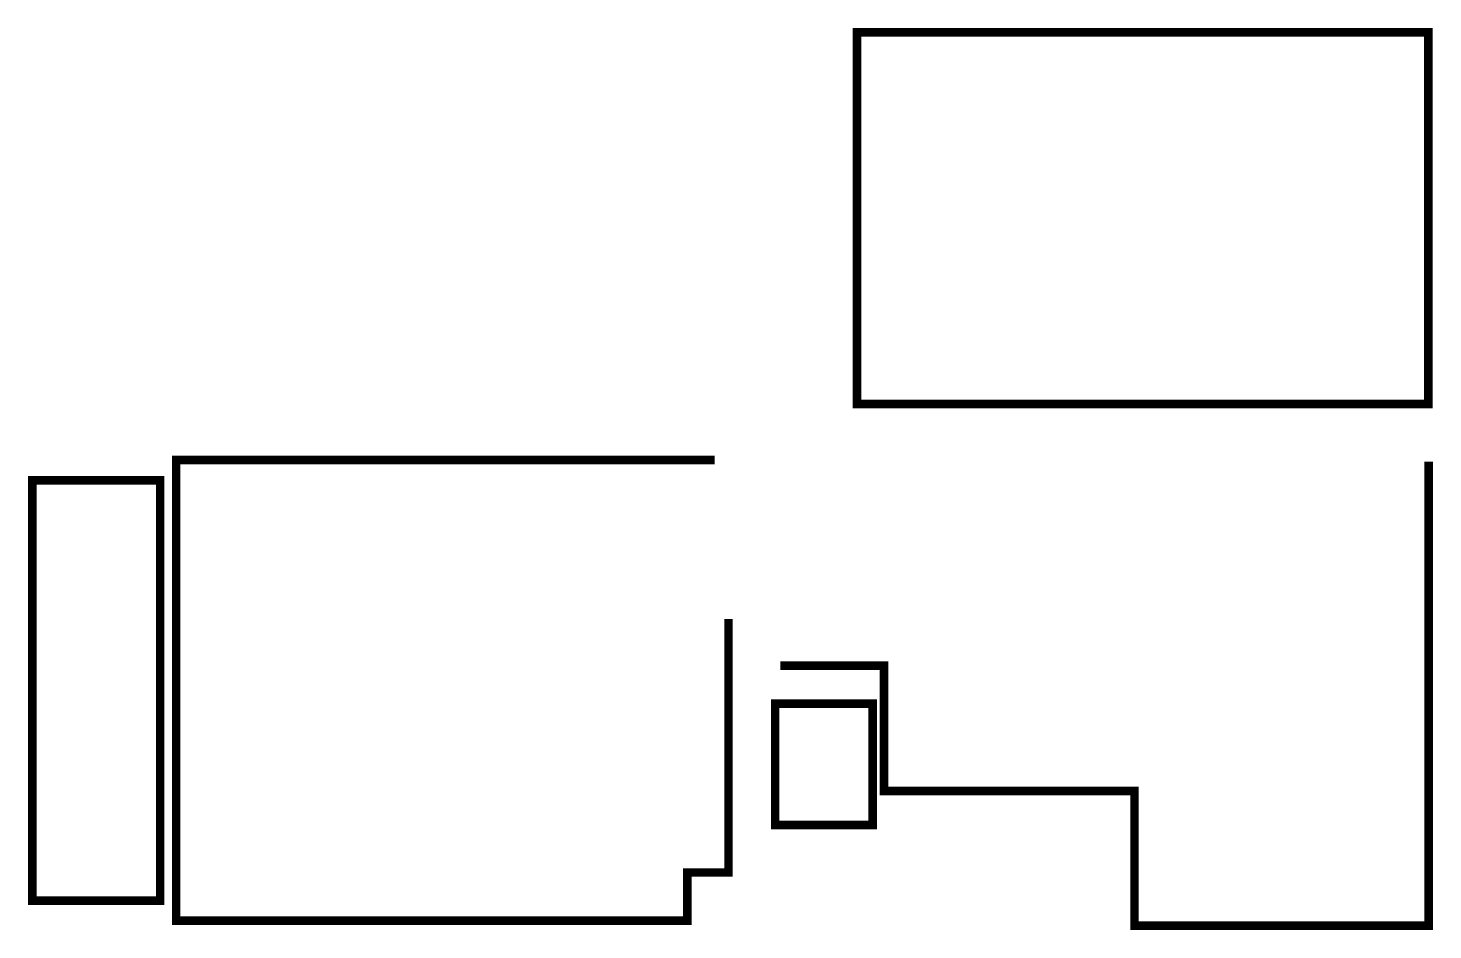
# Model space of a CAD drawing. Header units: metres. Extents: x -16.5 to -0.2, y -14.1 to -3.5.
import ezdxf

# ---------------------------------------------------------------- set-up
doc = ezdxf.new("R2010")
doc.units = ezdxf.units.M

msp = doc.modelspace()

# ---------------------------------------------------------------- linework, layer by layer
at = {"color": 1, "const_width": 0.1, "flags": 128}
for points in [[(-0.211, -3.589), (-6.871, -3.589), (-6.871, -7.919), (-0.211, -7.919), (-0.211, -3.589)], [(-8.531, -8.572), (-14.811, -8.572), (-14.811, -13.942), (-8.851, -13.942), (-8.851, -13.382), (-8.371, -13.382), (-8.371, -10.425)], [(-0.207, -8.591), (-0.207, -14.001), (-3.637, -14.001), (-3.637, -12.431), (-6.557, -12.431), (-6.557, -10.971), (-7.767, -10.971)], [(-16.487, -8.81), (-16.487, -13.71), (-14.997, -13.71), (-14.997, -8.81), (-16.487, -8.81)]]:
    msp.add_lwpolyline(points, dxfattribs=at)
at = {"color": 1, "const_width": 0.1}
msp.add_lwpolyline([(-7.827, -11.415), (-6.691, -11.415), (-6.691, -12.829), (-7.827, -12.829)], close=True, dxfattribs=at)

doc.saveas('drawing.dxf')
